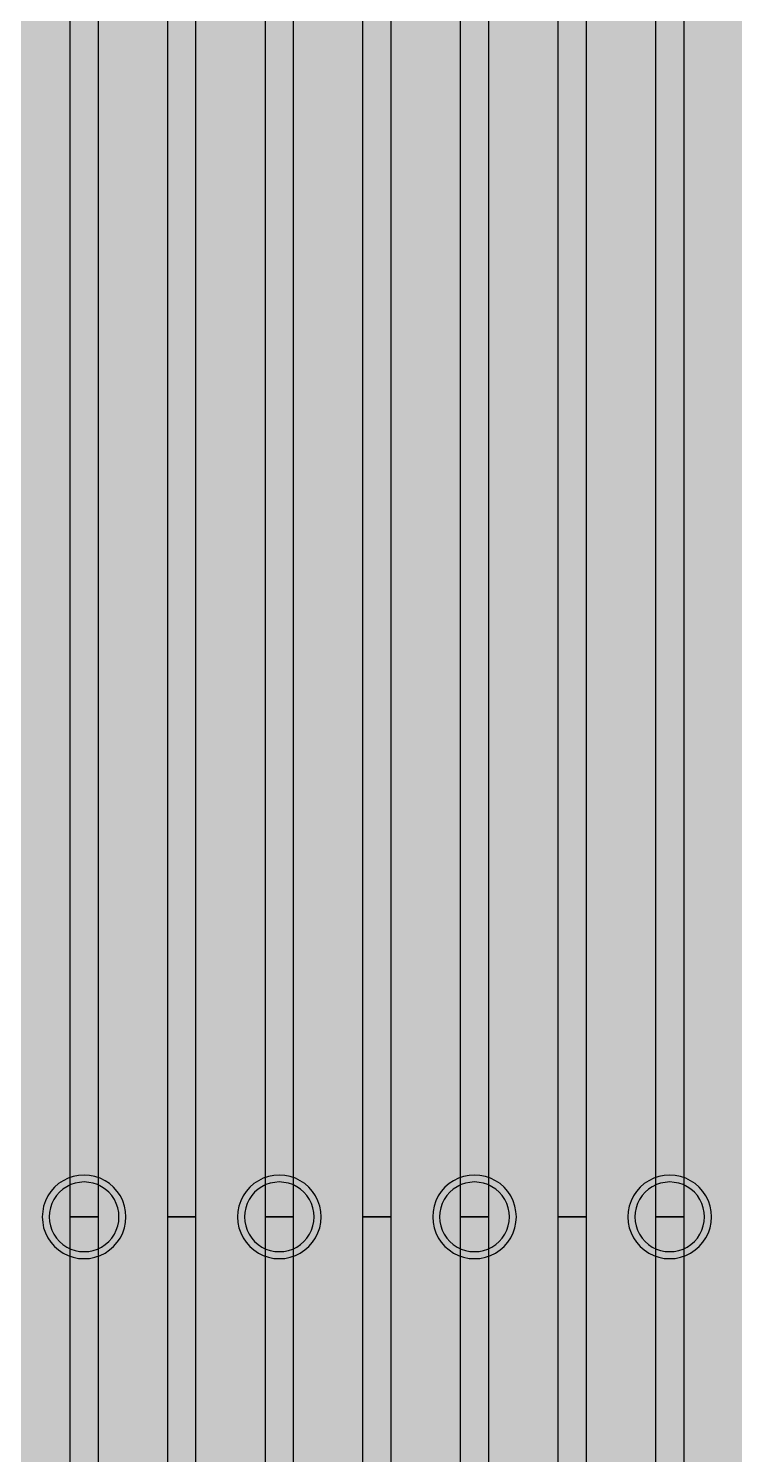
# Model space of a CAD drawing. Header units: metres. Extents: x -7231 to 10969, y -37556 to 1873.
# Drawn here: x -294.5 to -243.9, y -16649 to -16546.6 of the extents above; entities that cross this region are included whole.
import ezdxf

# ---------------------------------------------------------------- set-up
doc = ezdxf.new("R2010")
doc.units = ezdxf.units.M
for name, color, linetype in [('Metal1', 4, 'CONTINUOUS'), ('Metal2', 3, 'CONTINUOUS'), ('Polyimide', 7, 'CONTINUOUS')]:
    doc.layers.add(name, color=color, linetype=linetype)

msp = doc.modelspace()

# ---------------------------------------------------------------- hatches: boundary and pattern name
at = {"layer": 'Polyimide'}
msp.add_hatch(color=7, dxfattribs=at).paths.add_polyline_path([(4065.69, -468), (4066.67, -501.99), (4068.51, -535.99), (4071.41, -569.99), (4075.54, -603.99), (4081.04, -637.99), (4088.01, -671.99), (4096.52, -705.98), (4106.62, -739.98), (4118.33, -773.98), (4131.63, -807.98), (4146.49, -841.98), (4162.87, -875.98), (4180.68, -909.97), (4199.83, -943.97), (4220.22, -977.97), (4241.73, -1011.97), (4264.21, -1045.97), (4287.52, -1079.96), (4311.51, -1113.96), (4336.01, -1147.96), (4360.86, -1181.96), (4385.88, -1215.96), (4410.89, -1249.96), (4435.74, -1283.95), (4460.24, -1317.95), (4484.23, -1351.95), (4507.54, -1385.95), (4530.02, -1419.95), (4551.53, -1453.94), (4571.92, -1487.94), (4591.07, -1521.94), (4608.88, -1555.94), (4625.26, -1589.94), (4640.12, -1623.94), (4653.42, -1657.93), (4665.13, -1691.93), (4675.23, -1725.93), (4683.74, -1759.93), (4690.71, -1793.93), (4696.21, -1827.93), (4700.34, -1861.92), (4703.24, -1895.92), (4705.08, -1929.92), (4706.06, -1963.92), (4706.44, -1997.92), (4706.5, -2031.91), (4706.5, -4793.02), (4709.95, -4838.39), (4720.22, -4882.71), (4737.08, -4924.98), (4760.13, -4964.2), (4788.85, -4999.49), (4822.58, -5030.03), (4860.53, -5055.12), (4901.85, -5074.18), (4901.85, -5074.18), (4970.68, -5105.23), (5034.7, -5145.26), (5092.76, -5193.54), (5143.8, -5249.19), (5186.89, -5311.2), (5221.24, -5378.44), (5246.23, -5449.69), (5261.41, -5523.66), (5266.5, -5599), (5261.41, -5674.34), (5246.23, -5748.31), (5221.24, -5819.56), (5186.89, -5886.8), (5143.8, -5948.81), (5092.76, -6004.46), (5034.7, -6052.74), (4970.68, -6092.77), (4901.85, -6123.82), (4860.53, -6142.88), (4822.58, -6167.97), (4788.85, -6198.51), (4760.13, -6233.8), (4737.08, -6273.02), (4720.22, -6315.29), (4709.95, -6359.61), (4706.5, -6404.98), (4706.5, -9221.52), (4709.95, -9266.88), (4720.22, -9311.21), (4737.08, -9353.47), (4760.13, -9392.7), (4788.85, -9427.98), (4822.58, -9458.52), (4860.53, -9483.61), (4901.85, -9502.67), (4970.68, -9533.72), (5034.7, -9573.75), (5092.76, -9622.03), (5143.8, -9677.68), (5186.89, -9739.69), (5221.24, -9806.94), (5246.23, -9878.19), (5261.41, -9952.16), (5266.5, -10027.49), (5261.41, -10102.83), (5246.23, -10176.8), (5221.24, -10248.05), (5186.89, -10315.3), (5143.8, -10377.31), (5092.76, -10432.96), (5034.7, -10481.24), (4970.68, -10521.27), (4901.85, -10552.32), (4860.53, -10571.38), (4822.58, -10596.46), (4788.85, -10627), (4760.13, -10662.29), (4737.08, -10701.52), (4720.22, -10743.78), (4709.95, -10788.1), (4706.5, -10833.47), (4706.5, -13650.01), (4709.95, -13695.38), (4720.22, -13739.7), (4737.08, -13781.96), (4760.13, -13821.19), (4788.85, -13856.48), (4822.58, -13887.02), (4860.53, -13912.11), (4901.85, -13931.17), (4970.68, -13962.22), (5034.7, -14002.25), (5092.76, -14050.53), (5143.8, -14106.18), (5186.89, -14168.19), (5221.24, -14235.43), (5246.23, -14306.68), (5261.41, -14380.65), (5266.5, -14455.99), (5261.41, -14531.33), (5246.23, -14605.29), (5221.24, -14676.55), (5186.89, -14743.79), (5143.8, -14805.8), (5092.76, -14861.45), (5034.7, -14909.73), (4970.68, -14949.76), (4901.85, -14980.81), (4860.53, -14999.87), (4822.58, -15024.96), (4788.85, -15055.5), (4760.13, -15090.79), (4737.08, -15130.01), (4720.22, -15172.27), (4709.95, -15216.6), (4706.5, -15261.97), (4706.5, -15455.99), (4720.95, -15750.04), (4764.14, -16041.26), (4835.68, -16326.84), (4934.86, -16604.04), (5060.74, -16870.18), (5212.09, -17122.7), (5387.47, -17359.17), (5585.18, -17577.31), (5803.32, -17775.02), (6039.79, -17950.4), (6292.31, -18101.75), (6558.45, -18227.63), (6835.65, -18326.81), (7121.23, -18398.34), (7412.45, -18441.54), (7706.5, -18455.99), (9969.01, -18455.99), (10047.42, -18459.84), (10125.08, -18471.36), (10201.23, -18490.44), (10275.15, -18516.89), (10346.12, -18550.45), (10413.46, -18590.81), (10476.52, -18637.58), (10534.69, -18690.3), (10587.41, -18748.47), (10634.18, -18811.53), (10674.54, -18878.87), (10708.11, -18949.84), (10734.56, -19023.76), (10753.63, -19099.92), (10765.15, -19177.58), (10769.01, -19255.99), (10769.01, -20895.8), (10730.24, -20951.41), (10694.6, -21009.08), (10662.21, -21068.63), (10633.17, -21129.89), (10607.55, -21192.66), (10585.45, -21256.74), (10566.93, -21321.96), (10552.05, -21388.09), (10540.84, -21454.95), (10533.35, -21522.33), (10529.6, -21590.02), (10529.6, -21657.81), (10533.35, -21725.5), (10540.84, -21792.87), (10552.05, -21859.73), (10566.93, -21925.87), (10585.45, -21991.08), (10607.55, -22055.17), (10633.17, -22117.94), (10662.21, -22179.19), (10694.6, -22238.74), (10730.24, -22296.41), (10769.01, -22352.03), (10769.01, -32454.24), (10728.74, -32510.49), (10691.72, -32568.92), (10658.05, -32629.35), (10627.85, -32691.58), (10601.2, -32755.42), (10578.21, -32820.67), (10558.93, -32887.1), (10543.44, -32954.52), (10531.77, -33022.71), (10523.97, -33091.44), (10520.07, -33160.51), (10520.07, -33229.69), (10523.97, -33298.75), (10531.77, -33367.49), (10543.44, -33435.67), (10558.93, -33503.09), (10578.21, -33569.53), (10601.2, -33634.77), (10627.85, -33698.61), (10658.05, -33760.85), (10691.72, -33821.28), (10728.74, -33879.71), (10769.01, -33935.96), (10769.01, -36556), (10765.15, -36634.41), (10753.63, -36712.07), (10734.56, -36788.23), (10708.11, -36862.15), (10674.54, -36933.12), (10634.18, -37000.46), (10587.41, -37063.51), (10534.69, -37121.69), (10476.52, -37174.41), (10413.46, -37221.18), (10346.12, -37261.54), (10275.15, -37295.1), (10201.23, -37321.55), (10125.08, -37340.63), (10047.42, -37352.15), (9969.01, -37356), (-6231.01, -37356), (-6309.42, -37352.15), (-6387.08, -37340.63), (-6463.23, -37321.55), (-6537.15, -37295.1), (-6608.12, -37261.54), (-6675.46, -37221.18), (-6738.52, -37174.41), (-6796.69, -37121.69), (-6849.41, -37063.51), (-6896.18, -37000.46), (-6936.54, -36933.12), (-6970.11, -36862.15), (-6996.56, -36788.23), (-7015.63, -36712.07), (-7027.15, -36634.41), (-7031.01, -36556), (-7031.01, -33936), (-6990.74, -33879.75), (-6953.7, -33821.31), (-6920.03, -33760.88), (-6889.82, -33698.64), (-6863.18, -33634.8), (-6840.18, -33569.55), (-6820.9, -33503.11), (-6805.4, -33435.69), (-6793.74, -33367.49), (-6785.94, -33298.75), (-6782.03, -33229.68), (-6782.03, -33160.5), (-6785.94, -33091.43), (-6793.74, -33022.69), (-6805.4, -32954.5), (-6820.9, -32887.07), (-6840.18, -32820.63), (-6863.18, -32755.39), (-6889.82, -32691.54), (-6920.03, -32629.3), (-6953.7, -32568.87), (-6990.74, -32510.43), (-7031.01, -32454.18), (-7031.01, -22364.83), (-6990.74, -22308.58), (-6953.7, -22250.14), (-6920.03, -22189.71), (-6889.82, -22127.47), (-6863.18, -22063.62), (-6840.18, -21998.38), (-6820.9, -21931.94), (-6805.4, -21864.51), (-6793.74, -21796.32), (-6785.94, -21727.58), (-6782.03, -21658.51), (-6782.03, -21589.33), (-6785.94, -21520.26), (-6793.74, -21451.52), (-6805.4, -21383.32), (-6820.9, -21315.9), (-6840.18, -21249.46), (-6863.18, -21184.21), (-6889.82, -21120.37), (-6920.03, -21058.13), (-6953.7, -20997.7), (-6990.74, -20939.26), (-7031.01, -20883.01), (-7031.01, -19255.99), (-7027.15, -19177.58), (-7015.63, -19099.92), (-6996.56, -19023.76), (-6970.11, -18949.84), (-6936.54, -18878.87), (-6896.18, -18811.53), (-6849.41, -18748.47), (-6796.69, -18690.3), (-6738.52, -18637.58), (-6675.46, -18590.81), (-6608.12, -18550.45), (-6537.15, -18516.89), (-6463.23, -18490.44), (-6387.08, -18471.36), (-6309.42, -18459.84), (-6231.01, -18455.99), (-3968.5, -18455.99), (-3674.45, -18441.54), (-3383.23, -18398.34), (-3097.65, -18326.81), (-2820.45, -18227.63), (-2554.31, -18101.75), (-2301.79, -17950.4), (-2065.32, -17775.02), (-1847.18, -17577.31), (-1649.47, -17359.17), (-1474.09, -17122.7), (-1322.74, -16870.18), (-1196.86, -16604.04), (-1097.68, -16326.84), (-1026.14, -16041.26), (-982.95, -15750.04), (-968.5, -15455.99), (-968.5, -15261.97), (-971.95, -15216.6), (-982.22, -15172.27), (-999.08, -15130.01), (-1022.13, -15090.79), (-1050.85, -15055.5), (-1084.58, -15024.96), (-1122.53, -14999.87), (-1163.85, -14980.81), (-1232.68, -14949.76), (-1296.7, -14909.73), (-1354.76, -14861.45), (-1405.8, -14805.8), (-1448.89, -14743.79), (-1483.24, -14676.55), (-1508.23, -14605.29), (-1523.41, -14531.33), (-1528.5, -14455.99), (-1523.41, -14380.65), (-1508.23, -14306.68), (-1483.24, -14235.43), (-1448.89, -14168.19), (-1405.8, -14106.18), (-1354.76, -14050.53), (-1296.7, -14002.25), (-1232.68, -13962.22), (-1163.85, -13931.17), (-1122.53, -13912.11), (-1084.58, -13887.02), (-1050.85, -13856.48), (-1022.13, -13821.19), (-999.08, -13781.96), (-982.22, -13739.7), (-971.95, -13695.38), (-968.5, -13650.01), (-968.5, -12309.64), (-971.95, -12264.27), (-982.22, -12219.94), (-999.08, -12177.68), (-1022.13, -12138.46), (-1050.85, -12103.17), (-1084.58, -12072.63), (-1122.53, -12047.54), (-1163.85, -12028.48), (-1232.68, -11997.43), (-1296.7, -11957.4), (-1354.76, -11909.12), (-1405.8, -11853.47), (-1448.89, -11791.46), (-1483.24, -11724.22), (-1508.23, -11652.96), (-1523.41, -11579), (-1528.5, -11503.66), (-1523.41, -11428.32), (-1508.23, -11354.35), (-1483.24, -11283.1), (-1448.89, -11215.86), (-1405.8, -11153.85), (-1354.76, -11098.2), (-1296.7, -11049.92), (-1232.68, -11009.89), (-1163.85, -10978.84), (-1122.53, -10959.78), (-1084.58, -10934.69), (-1050.85, -10904.15), (-1022.13, -10868.86), (-999.08, -10829.63), (-982.22, -10787.37), (-971.95, -10743.05), (-968.5, -10697.68), (-968.5, -9357.31), (-971.95, -9311.94), (-982.22, -9267.62), (-999.08, -9225.35), (-1022.13, -9186.13), (-1050.85, -9150.84), (-1084.58, -9120.3), (-1122.53, -9095.21), (-1163.85, -9076.15), (-1163.85, -9076.15), (-1232.68, -9045.1), (-1296.7, -9005.07), (-1354.76, -8956.79), (-1405.8, -8901.14), (-1448.89, -8839.13), (-1483.24, -8771.89), (-1508.23, -8700.64), (-1523.41, -8626.67), (-1528.5, -8551.33), (-1523.41, -8475.99), (-1508.23, -8402.02), (-1483.24, -8330.77), (-1448.89, -8263.53), (-1405.8, -8201.52), (-1354.76, -8145.87), (-1296.7, -8097.59), (-1232.68, -8057.56), (-1163.85, -8026.51), (-1163.85, -8026.51), (-1122.53, -8007.45), (-1084.58, -7982.36), (-1050.85, -7951.82), (-1022.13, -7916.53), (-999.08, -7877.31), (-982.22, -7835.04), (-971.95, -7790.72), (-968.5, -7745.35), (-968.5, -6404.98), (-971.95, -6359.61), (-982.22, -6315.29), (-999.08, -6273.02), (-1022.13, -6233.8), (-1050.85, -6198.51), (-1084.58, -6167.97), (-1122.53, -6142.88), (-1163.85, -6123.82), (-1163.85, -6123.82), (-1232.68, -6092.77), (-1296.7, -6052.74), (-1354.76, -6004.46), (-1405.8, -5948.81), (-1448.89, -5886.8), (-1483.24, -5819.56), (-1508.23, -5748.31), (-1523.41, -5674.34), (-1528.5, -5599), (-1523.41, -5523.66), (-1508.23, -5449.69), (-1483.24, -5378.44), (-1448.89, -5311.2), (-1405.8, -5249.19), (-1354.76, -5193.54), (-1296.7, -5145.26), (-1232.68, -5105.23), (-1163.85, -5074.18), (-1163.85, -5074.18), (-1122.53, -5055.12), (-1084.58, -5030.03), (-1050.85, -4999.49), (-1022.13, -4964.2), (-999.08, -4924.98), (-982.22, -4882.71), (-971.95, -4838.39), (-968.5, -4793.02), (-968.5, -2031.91), (-968.44, -1997.92), (-968.06, -1963.92), (-967.05, -1929.92), (-965.18, -1895.92), (-962.22, -1861.92), (-958.01, -1827.93), (-952.41, -1793.93), (-945.31, -1759.93), (-936.64, -1725.93), (-926.35, -1691.93), (-914.43, -1657.93), (-900.88, -1623.94), (-885.74, -1589.94), (-869.05, -1555.94), (-850.91, -1521.94), (-831.4, -1487.94), (-810.63, -1453.94), (-788.72, -1419.95), (-765.82, -1385.95), (-742.07, -1351.95), (-717.63, -1317.95), (-692.67, -1283.95), (-667.36, -1249.96), (-641.88, -1215.96), (-616.39, -1181.96), (-591.08, -1147.96), (-566.12, -1113.96), (-541.68, -1079.96), (-517.93, -1045.97), (-495.03, -1011.97), (-473.12, -977.97), (-452.35, -943.97), (-432.84, -909.97), (-414.7, -875.98), (-398.01, -841.98), (-382.87, -807.98), (-369.32, -773.98), (-357.4, -739.98), (-347.11, -705.98), (-338.44, -671.99), (-331.34, -637.99), (-325.74, -603.99), (-321.53, -569.99), (-318.57, -535.99), (-316.7, -501.99), (-315.69, -468), (-315.31, -434), (-315.25, -400), (-315.25, 401), (-315.25, 451), (-315.25, 1644), (-270.25, 1644), (-270.03, 1637.13), (-269.35, 1630.29), (-268.23, 1623.52), (-266.67, 1616.82), (-264.68, 1610.25), (-262.26, 1603.82), (-259.42, 1597.56), (-256.18, 1591.5), (-252.55, 1585.67), (-248.55, 1580.08), (-244.19, 1574.77), (-239.5, 1569.75), (-234.48, 1565.06), (-229.17, 1560.7), (-223.58, 1556.7), (-217.75, 1553.07), (-211.69, 1549.83), (-205.43, 1546.99), (-199, 1544.57), (-192.43, 1542.58), (-185.73, 1541.02), (-178.96, 1539.9), (-172.12, 1539.22), (-165.25, 1539), (-158.38, 1539.22), (-151.54, 1539.9), (-144.77, 1541.02), (-138.07, 1542.58), (-131.5, 1544.57), (-125.07, 1546.99), (-118.81, 1549.83), (-112.75, 1553.07), (-106.92, 1556.7), (-101.33, 1560.7), (-96.02, 1565.06), (-91, 1569.75), (-86.31, 1574.77), (-81.95, 1580.08), (-77.95, 1585.67), (-74.32, 1591.5), (-71.08, 1597.56), (-68.24, 1603.82), (-65.82, 1610.25), (-63.83, 1616.82), (-62.27, 1623.52), (-61.15, 1630.29), (-60.47, 1637.13), (-60.25, 1644), (1853, 1644), (1853, 1573), (3815.25, 1573), (3815.46, 1579.54), (3816.11, 1586.05), (3817.17, 1592.51), (3818.66, 1598.88), (3820.56, 1605.14), (3822.86, 1611.27), (3825.56, 1617.23), (3828.65, 1623), (3832.1, 1628.56), (3835.91, 1633.88), (3840.07, 1638.93), (3844.54, 1643.71), (3849.32, 1648.18), (3854.37, 1652.34), (3859.69, 1656.15), (3865.25, 1659.6), (3871.02, 1662.69), (3876.98, 1665.39), (3883.11, 1667.69), (3889.37, 1669.59), (3895.74, 1671.08), (3902.2, 1672.14), (3908.71, 1672.79), (3915.25, 1673), (3921.79, 1672.79), (3928.3, 1672.14), (3934.76, 1671.08), (3941.13, 1669.59), (3947.39, 1667.69), (3953.52, 1665.39), (3959.48, 1662.69), (3965.25, 1659.6), (3970.81, 1656.15), (3976.13, 1652.34), (3981.18, 1648.18), (3985.96, 1643.71), (3990.43, 1638.93), (3994.59, 1633.88), (3998.4, 1628.56), (4001.85, 1623), (4004.94, 1617.23), (4007.64, 1611.27), (4009.94, 1605.14), (4011.84, 1598.88), (4013.33, 1592.51), (4014.39, 1586.05), (4015.04, 1579.54), (4015.25, 1573), (4065.25, 1573), (4065.25, 451), (4065.25, 401), (4065.25, -400), (4065.31, -434), (4065.69, -468)])

# ---------------------------------------------------------------- linework, layer by layer
at = {"layer": 'Metal1'}
for points in [[(-289.5, -2032.17), (-289.5, -16631.91), (-291.5, -16631.91), (-291.5, -2031.66)], [(-282.5, -2032.17), (-282.5, -16631.91), (-284.5, -16631.91), (-284.5, -2031.66)], [(-275.5, -2032.17), (-275.5, -16631.91), (-277.5, -16631.91), (-277.5, -2031.66)], [(-268.5, -2032.17), (-268.5, -16631.91), (-270.5, -16631.91), (-270.5, -2031.66)], [(-261.5, -2032.17), (-261.5, -16631.91), (-263.5, -16631.91), (-263.5, -2031.66)], [(-254.5, -2032.17), (-254.5, -16631.91), (-256.5, -16631.91), (-256.5, -2031.66)], [(-247.5, -2032.17), (-247.5, -16631.91), (-249.5, -16631.91), (-249.5, -2031.66)], [(-147.43, -17790.08), (-166.98, -17767.57), (-186.52, -17745.07), (-206.07, -17722.57), (-225.62, -17700.07), (-245.16, -17677.57), (-264.71, -17655.07), (-276.55, -17641.43), (-284.5, -17620.17), (-284.5, -16631.91), (-282.5, -16631.91), (-282.5, -17619.81), (-274.81, -17640.4), (-263.2, -17653.76), (-243.65, -17676.26), (-224.11, -17698.76), (-204.56, -17721.26), (-185.01, -17743.76), (-165.47, -17766.26), (-145.92, -17788.76)], [(-134.32, -17790.07), (-153.74, -17767.57), (-173.16, -17745.07), (-192.58, -17722.57), (-212, -17700.07), (-231.42, -17677.57), (-250.84, -17655.07), (-262.61, -17641.43), (-270.5, -17620.21), (-270.5, -16631.91), (-268.5, -16631.91), (-268.5, -17619.85), (-260.86, -17640.4), (-249.32, -17653.76), (-229.9, -17676.26), (-210.48, -17698.76), (-191.07, -17721.26), (-171.65, -17743.76), (-152.23, -17766.27), (-132.81, -17788.77)], [(-121.21, -17790.07), (-140.51, -17767.57), (-159.8, -17745.07), (-179.09, -17722.57), (-198.38, -17700.07), (-217.67, -17677.57), (-236.97, -17655.07), (-248.66, -17641.43), (-256.5, -17620.24), (-256.5, -16631.91), (-254.5, -16631.91), (-254.5, -17619.88), (-246.91, -17640.4), (-235.45, -17653.76), (-216.16, -17676.27), (-196.86, -17698.77), (-177.57, -17721.27), (-158.28, -17743.77), (-138.99, -17766.27), (-119.7, -17788.77)]]:
    msp.add_lwpolyline(points, dxfattribs=at)
for points in [[(-287.5, -16631.91), (-287.53, -16631.52), (-287.6, -16631.14), (-287.73, -16630.77), (-287.9, -16630.41), (-288.12, -16630.09), (-288.38, -16629.79), (-288.67, -16629.53), (-289, -16629.32), (-289.35, -16629.14), (-289.72, -16629.02), (-290.11, -16628.94), (-290.5, -16628.91), (-290.89, -16628.94), (-291.28, -16629.02), (-291.65, -16629.14), (-292, -16629.32), (-292.33, -16629.53), (-292.62, -16629.79), (-292.88, -16630.09), (-293.1, -16630.41), (-293.27, -16630.77), (-293.4, -16631.14), (-293.47, -16631.52), (-293.5, -16631.91), (-293.47, -16632.31), (-293.4, -16632.69), (-293.27, -16633.06), (-293.1, -16633.41), (-292.88, -16633.74), (-292.62, -16634.04), (-292.33, -16634.29), (-292, -16634.51), (-291.65, -16634.69), (-291.28, -16634.81), (-290.89, -16634.89), (-290.5, -16634.91), (-290.11, -16634.89), (-289.72, -16634.81), (-289.35, -16634.69), (-289, -16634.51), (-288.67, -16634.29), (-288.38, -16634.04), (-288.12, -16633.74), (-287.9, -16633.41), (-287.73, -16633.06), (-287.6, -16632.69), (-287.53, -16632.31), (-287.5, -16631.91)], [(-273.5, -16631.91), (-273.53, -16631.52), (-273.6, -16631.14), (-273.73, -16630.77), (-273.9, -16630.41), (-274.12, -16630.09), (-274.38, -16629.79), (-274.67, -16629.53), (-275, -16629.32), (-275.35, -16629.14), (-275.72, -16629.02), (-276.11, -16628.94), (-276.5, -16628.91), (-276.89, -16628.94), (-277.28, -16629.02), (-277.65, -16629.14), (-278, -16629.32), (-278.33, -16629.53), (-278.62, -16629.79), (-278.88, -16630.09), (-279.1, -16630.41), (-279.27, -16630.77), (-279.4, -16631.14), (-279.47, -16631.52), (-279.5, -16631.91), (-279.47, -16632.31), (-279.4, -16632.69), (-279.27, -16633.06), (-279.1, -16633.41), (-278.88, -16633.74), (-278.62, -16634.04), (-278.33, -16634.29), (-278, -16634.51), (-277.65, -16634.69), (-277.28, -16634.81), (-276.89, -16634.89), (-276.5, -16634.91), (-276.11, -16634.89), (-275.72, -16634.81), (-275.35, -16634.69), (-275, -16634.51), (-274.67, -16634.29), (-274.38, -16634.04), (-274.12, -16633.74), (-273.9, -16633.41), (-273.73, -16633.06), (-273.6, -16632.69), (-273.53, -16632.31), (-273.5, -16631.91)], [(-259.5, -16631.91), (-259.53, -16631.52), (-259.6, -16631.14), (-259.73, -16630.77), (-259.9, -16630.41), (-260.12, -16630.09), (-260.38, -16629.79), (-260.67, -16629.53), (-261, -16629.32), (-261.35, -16629.14), (-261.72, -16629.02), (-262.11, -16628.94), (-262.5, -16628.91), (-262.89, -16628.94), (-263.28, -16629.02), (-263.65, -16629.14), (-264, -16629.32), (-264.33, -16629.53), (-264.62, -16629.79), (-264.88, -16630.09), (-265.1, -16630.41), (-265.27, -16630.77), (-265.4, -16631.14), (-265.47, -16631.52), (-265.5, -16631.91), (-265.47, -16632.31), (-265.4, -16632.69), (-265.27, -16633.06), (-265.1, -16633.41), (-264.88, -16633.74), (-264.62, -16634.04), (-264.33, -16634.29), (-264, -16634.51), (-263.65, -16634.69), (-263.28, -16634.81), (-262.89, -16634.89), (-262.5, -16634.91), (-262.11, -16634.89), (-261.72, -16634.81), (-261.35, -16634.69), (-261, -16634.51), (-260.67, -16634.29), (-260.38, -16634.04), (-260.12, -16633.74), (-259.9, -16633.41), (-259.73, -16633.06), (-259.6, -16632.69), (-259.53, -16632.31), (-259.5, -16631.91)], [(-245.5, -16631.91), (-245.53, -16631.52), (-245.6, -16631.14), (-245.73, -16630.77), (-245.9, -16630.41), (-246.12, -16630.09), (-246.38, -16629.79), (-246.67, -16629.53), (-247, -16629.32), (-247.35, -16629.14), (-247.72, -16629.02), (-248.11, -16628.94), (-248.5, -16628.91), (-248.89, -16628.94), (-249.28, -16629.02), (-249.65, -16629.14), (-250, -16629.32), (-250.33, -16629.53), (-250.62, -16629.79), (-250.88, -16630.09), (-251.1, -16630.41), (-251.27, -16630.77), (-251.4, -16631.14), (-251.47, -16631.52), (-251.5, -16631.91), (-251.47, -16632.31), (-251.4, -16632.69), (-251.27, -16633.06), (-251.1, -16633.41), (-250.88, -16633.74), (-250.62, -16634.04), (-250.33, -16634.29), (-250, -16634.51), (-249.65, -16634.69), (-249.28, -16634.81), (-248.89, -16634.89), (-248.5, -16634.91), (-248.11, -16634.89), (-247.72, -16634.81), (-247.35, -16634.69), (-247, -16634.51), (-246.67, -16634.29), (-246.38, -16634.04), (-246.12, -16633.74), (-245.9, -16633.41), (-245.73, -16633.06), (-245.6, -16632.69), (-245.53, -16632.31), (-245.5, -16631.91)]]:
    msp.add_lwpolyline(points, close=True, dxfattribs=at)
at = {"layer": 'Metal2'}
for points in [[(-287.5, -16631.91), (-287.53, -16631.52), (-287.6, -16631.14), (-287.73, -16630.77), (-287.9, -16630.41), (-288.12, -16630.09), (-288.38, -16629.79), (-288.67, -16629.53), (-289, -16629.32), (-289.35, -16629.14), (-289.72, -16629.02), (-290.11, -16628.94), (-290.5, -16628.91), (-290.89, -16628.94), (-291.28, -16629.02), (-291.65, -16629.14), (-292, -16629.32), (-292.33, -16629.53), (-292.62, -16629.79), (-292.88, -16630.09), (-293.1, -16630.41), (-293.27, -16630.77), (-293.4, -16631.14), (-293.47, -16631.52), (-293.5, -16631.91), (-293.47, -16632.31), (-293.4, -16632.69), (-293.27, -16633.06), (-293.1, -16633.41), (-292.88, -16633.74), (-292.62, -16634.04), (-292.33, -16634.29), (-292, -16634.51), (-291.65, -16634.69), (-291.28, -16634.81), (-290.89, -16634.89), (-290.5, -16634.91), (-290.11, -16634.89), (-289.72, -16634.81), (-289.35, -16634.69), (-289, -16634.51), (-288.67, -16634.29), (-288.38, -16634.04), (-288.12, -16633.74), (-287.9, -16633.41), (-287.73, -16633.06), (-287.6, -16632.69), (-287.53, -16632.31), (-287.5, -16631.91)], [(-273.5, -16631.91), (-273.53, -16631.52), (-273.6, -16631.14), (-273.73, -16630.77), (-273.9, -16630.41), (-274.12, -16630.09), (-274.38, -16629.79), (-274.67, -16629.53), (-275, -16629.32), (-275.35, -16629.14), (-275.72, -16629.02), (-276.11, -16628.94), (-276.5, -16628.91), (-276.89, -16628.94), (-277.28, -16629.02), (-277.65, -16629.14), (-278, -16629.32), (-278.33, -16629.53), (-278.62, -16629.79), (-278.88, -16630.09), (-279.1, -16630.41), (-279.27, -16630.77), (-279.4, -16631.14), (-279.47, -16631.52), (-279.5, -16631.91), (-279.47, -16632.31), (-279.4, -16632.69), (-279.27, -16633.06), (-279.1, -16633.41), (-278.88, -16633.74), (-278.62, -16634.04), (-278.33, -16634.29), (-278, -16634.51), (-277.65, -16634.69), (-277.28, -16634.81), (-276.89, -16634.89), (-276.5, -16634.91), (-276.11, -16634.89), (-275.72, -16634.81), (-275.35, -16634.69), (-275, -16634.51), (-274.67, -16634.29), (-274.38, -16634.04), (-274.12, -16633.74), (-273.9, -16633.41), (-273.73, -16633.06), (-273.6, -16632.69), (-273.53, -16632.31), (-273.5, -16631.91)], [(-259.5, -16631.91), (-259.53, -16631.52), (-259.6, -16631.14), (-259.73, -16630.77), (-259.9, -16630.41), (-260.12, -16630.09), (-260.38, -16629.79), (-260.67, -16629.53), (-261, -16629.32), (-261.35, -16629.14), (-261.72, -16629.02), (-262.11, -16628.94), (-262.5, -16628.91), (-262.89, -16628.94), (-263.28, -16629.02), (-263.65, -16629.14), (-264, -16629.32), (-264.33, -16629.53), (-264.62, -16629.79), (-264.88, -16630.09), (-265.1, -16630.41), (-265.27, -16630.77), (-265.4, -16631.14), (-265.47, -16631.52), (-265.5, -16631.91), (-265.47, -16632.31), (-265.4, -16632.69), (-265.27, -16633.06), (-265.1, -16633.41), (-264.88, -16633.74), (-264.62, -16634.04), (-264.33, -16634.29), (-264, -16634.51), (-263.65, -16634.69), (-263.28, -16634.81), (-262.89, -16634.89), (-262.5, -16634.91), (-262.11, -16634.89), (-261.72, -16634.81), (-261.35, -16634.69), (-261, -16634.51), (-260.67, -16634.29), (-260.38, -16634.04), (-260.12, -16633.74), (-259.9, -16633.41), (-259.73, -16633.06), (-259.6, -16632.69), (-259.53, -16632.31), (-259.5, -16631.91)], [(-245.5, -16631.91), (-245.53, -16631.52), (-245.6, -16631.14), (-245.73, -16630.77), (-245.9, -16630.41), (-246.12, -16630.09), (-246.38, -16629.79), (-246.67, -16629.53), (-247, -16629.32), (-247.35, -16629.14), (-247.72, -16629.02), (-248.11, -16628.94), (-248.5, -16628.91), (-248.89, -16628.94), (-249.28, -16629.02), (-249.65, -16629.14), (-250, -16629.32), (-250.33, -16629.53), (-250.62, -16629.79), (-250.88, -16630.09), (-251.1, -16630.41), (-251.27, -16630.77), (-251.4, -16631.14), (-251.47, -16631.52), (-251.5, -16631.91), (-251.47, -16632.31), (-251.4, -16632.69), (-251.27, -16633.06), (-251.1, -16633.41), (-250.88, -16633.74), (-250.62, -16634.04), (-250.33, -16634.29), (-250, -16634.51), (-249.65, -16634.69), (-249.28, -16634.81), (-248.89, -16634.89), (-248.5, -16634.91), (-248.11, -16634.89), (-247.72, -16634.81), (-247.35, -16634.69), (-247, -16634.51), (-246.67, -16634.29), (-246.38, -16634.04), (-246.12, -16633.74), (-245.9, -16633.41), (-245.73, -16633.06), (-245.6, -16632.69), (-245.53, -16632.31), (-245.5, -16631.91)]]:
    msp.add_lwpolyline(points, close=True, dxfattribs=at)
for points in [[(-153.98, -17790.08), (-173.59, -17767.58), (-193.2, -17745.08), (-212.81, -17722.57), (-232.42, -17700.07), (-252.03, -17677.57), (-271.64, -17655.07), (-283.53, -17641.44), (-291.5, -17620.16), (-291.5, -16631.91), (-289.5, -16631.91), (-289.5, -17619.79), (-281.78, -17640.39), (-270.14, -17653.76), (-250.53, -17676.26), (-230.92, -17698.76), (-211.31, -17721.26), (-191.7, -17743.76), (-172.09, -17766.26), (-152.48, -17788.76)], [(-140.88, -17790.07), (-160.36, -17767.57), (-179.84, -17745.07), (-199.32, -17722.57), (-218.81, -17700.07), (-238.29, -17677.57), (-257.77, -17655.07), (-269.58, -17641.43), (-277.5, -17620.19), (-277.5, -16631.91), (-275.5, -16631.91), (-275.5, -17619.83), (-267.83, -17640.4), (-256.26, -17653.76), (-236.78, -17676.26), (-217.3, -17698.76), (-197.81, -17721.26), (-178.33, -17743.76), (-158.85, -17766.26), (-139.36, -17788.76)], [(-127.77, -17790.07), (-147.12, -17767.57), (-166.48, -17745.07), (-185.83, -17722.57), (-205.19, -17700.07), (-224.55, -17677.57), (-243.9, -17655.07), (-255.63, -17641.43), (-263.5, -17620.22), (-263.5, -16631.91), (-261.5, -16631.91), (-261.5, -17619.86), (-253.88, -17640.4), (-242.39, -17653.76), (-223.03, -17676.26), (-203.67, -17698.76), (-184.32, -17721.27), (-164.96, -17743.77), (-145.61, -17766.27), (-126.25, -17788.77)], [(-114.66, -17790.07), (-133.89, -17767.57), (-153.12, -17745.07), (-172.35, -17722.57), (-191.57, -17700.07), (-210.8, -17677.57), (-230.03, -17655.07), (-241.68, -17641.43), (-249.5, -17620.25), (-249.5, -16631.91), (-247.5, -16631.91), (-247.5, -17619.9), (-239.93, -17640.4), (-228.51, -17653.77), (-209.28, -17676.27), (-190.05, -17698.77), (-170.83, -17721.27), (-151.6, -17743.77), (-132.37, -17766.27), (-113.14, -17788.77)]]:
    msp.add_lwpolyline(points, dxfattribs=at)
at = {"layer": 'Via'}
for points in [[(-288, -16631.91), (-288.02, -16631.59), (-288.09, -16631.27), (-288.19, -16630.96), (-288.33, -16630.66), (-288.52, -16630.39), (-288.73, -16630.15), (-288.98, -16629.93), (-289.25, -16629.75), (-289.54, -16629.6), (-289.85, -16629.5), (-290.17, -16629.44), (-290.5, -16629.41), (-290.83, -16629.44), (-291.15, -16629.5), (-291.46, -16629.6), (-291.75, -16629.75), (-292.02, -16629.93), (-292.27, -16630.15), (-292.48, -16630.39), (-292.67, -16630.66), (-292.81, -16630.96), (-292.91, -16631.27), (-292.98, -16631.59), (-293, -16631.91), (-292.98, -16632.24), (-292.91, -16632.56), (-292.81, -16632.87), (-292.67, -16633.16), (-292.48, -16633.44), (-292.27, -16633.68), (-292.02, -16633.9), (-291.75, -16634.08), (-291.46, -16634.22), (-291.15, -16634.33), (-290.83, -16634.39), (-290.5, -16634.41), (-290.17, -16634.39), (-289.85, -16634.33), (-289.54, -16634.22), (-289.25, -16634.08), (-288.98, -16633.9), (-288.73, -16633.68), (-288.52, -16633.44), (-288.33, -16633.16), (-288.19, -16632.87), (-288.09, -16632.56), (-288.02, -16632.24), (-288, -16631.91)], [(-274, -16631.91), (-274.02, -16631.59), (-274.09, -16631.27), (-274.19, -16630.96), (-274.33, -16630.66), (-274.52, -16630.39), (-274.73, -16630.15), (-274.98, -16629.93), (-275.25, -16629.75), (-275.54, -16629.6), (-275.85, -16629.5), (-276.17, -16629.44), (-276.5, -16629.41), (-276.83, -16629.44), (-277.15, -16629.5), (-277.46, -16629.6), (-277.75, -16629.75), (-278.02, -16629.93), (-278.27, -16630.15), (-278.48, -16630.39), (-278.67, -16630.66), (-278.81, -16630.96), (-278.91, -16631.27), (-278.98, -16631.59), (-279, -16631.91), (-278.98, -16632.24), (-278.91, -16632.56), (-278.81, -16632.87), (-278.67, -16633.16), (-278.48, -16633.44), (-278.27, -16633.68), (-278.02, -16633.9), (-277.75, -16634.08), (-277.46, -16634.22), (-277.15, -16634.33), (-276.83, -16634.39), (-276.5, -16634.41), (-276.17, -16634.39), (-275.85, -16634.33), (-275.54, -16634.22), (-275.25, -16634.08), (-274.98, -16633.9), (-274.73, -16633.68), (-274.52, -16633.44), (-274.33, -16633.16), (-274.19, -16632.87), (-274.09, -16632.56), (-274.02, -16632.24), (-274, -16631.91)], [(-260, -16631.91), (-260.02, -16631.59), (-260.09, -16631.27), (-260.19, -16630.96), (-260.33, -16630.66), (-260.52, -16630.39), (-260.73, -16630.15), (-260.98, -16629.93), (-261.25, -16629.75), (-261.54, -16629.6), (-261.85, -16629.5), (-262.17, -16629.44), (-262.5, -16629.41), (-262.83, -16629.44), (-263.15, -16629.5), (-263.46, -16629.6), (-263.75, -16629.75), (-264.02, -16629.93), (-264.27, -16630.15), (-264.48, -16630.39), (-264.67, -16630.66), (-264.81, -16630.96), (-264.91, -16631.27), (-264.98, -16631.59), (-265, -16631.91), (-264.98, -16632.24), (-264.91, -16632.56), (-264.81, -16632.87), (-264.67, -16633.16), (-264.48, -16633.44), (-264.27, -16633.68), (-264.02, -16633.9), (-263.75, -16634.08), (-263.46, -16634.22), (-263.15, -16634.33), (-262.83, -16634.39), (-262.5, -16634.41), (-262.17, -16634.39), (-261.85, -16634.33), (-261.54, -16634.22), (-261.25, -16634.08), (-260.98, -16633.9), (-260.73, -16633.68), (-260.52, -16633.44), (-260.33, -16633.16), (-260.19, -16632.87), (-260.09, -16632.56), (-260.02, -16632.24), (-260, -16631.91)], [(-246, -16631.91), (-246.02, -16631.59), (-246.09, -16631.27), (-246.19, -16630.96), (-246.33, -16630.66), (-246.52, -16630.39), (-246.73, -16630.15), (-246.98, -16629.93), (-247.25, -16629.75), (-247.54, -16629.6), (-247.85, -16629.5), (-248.17, -16629.44), (-248.5, -16629.41), (-248.83, -16629.44), (-249.15, -16629.5), (-249.46, -16629.6), (-249.75, -16629.75), (-250.02, -16629.93), (-250.27, -16630.15), (-250.48, -16630.39), (-250.67, -16630.66), (-250.81, -16630.96), (-250.91, -16631.27), (-250.98, -16631.59), (-251, -16631.91), (-250.98, -16632.24), (-250.91, -16632.56), (-250.81, -16632.87), (-250.67, -16633.16), (-250.48, -16633.44), (-250.27, -16633.68), (-250.02, -16633.9), (-249.75, -16634.08), (-249.46, -16634.22), (-249.15, -16634.33), (-248.83, -16634.39), (-248.5, -16634.41), (-248.17, -16634.39), (-247.85, -16634.33), (-247.54, -16634.22), (-247.25, -16634.08), (-246.98, -16633.9), (-246.73, -16633.68), (-246.52, -16633.44), (-246.33, -16633.16), (-246.19, -16632.87), (-246.09, -16632.56), (-246.02, -16632.24), (-246, -16631.91)]]:
    msp.add_lwpolyline(points, close=True, dxfattribs=at)

doc.saveas('drawing.dxf')
